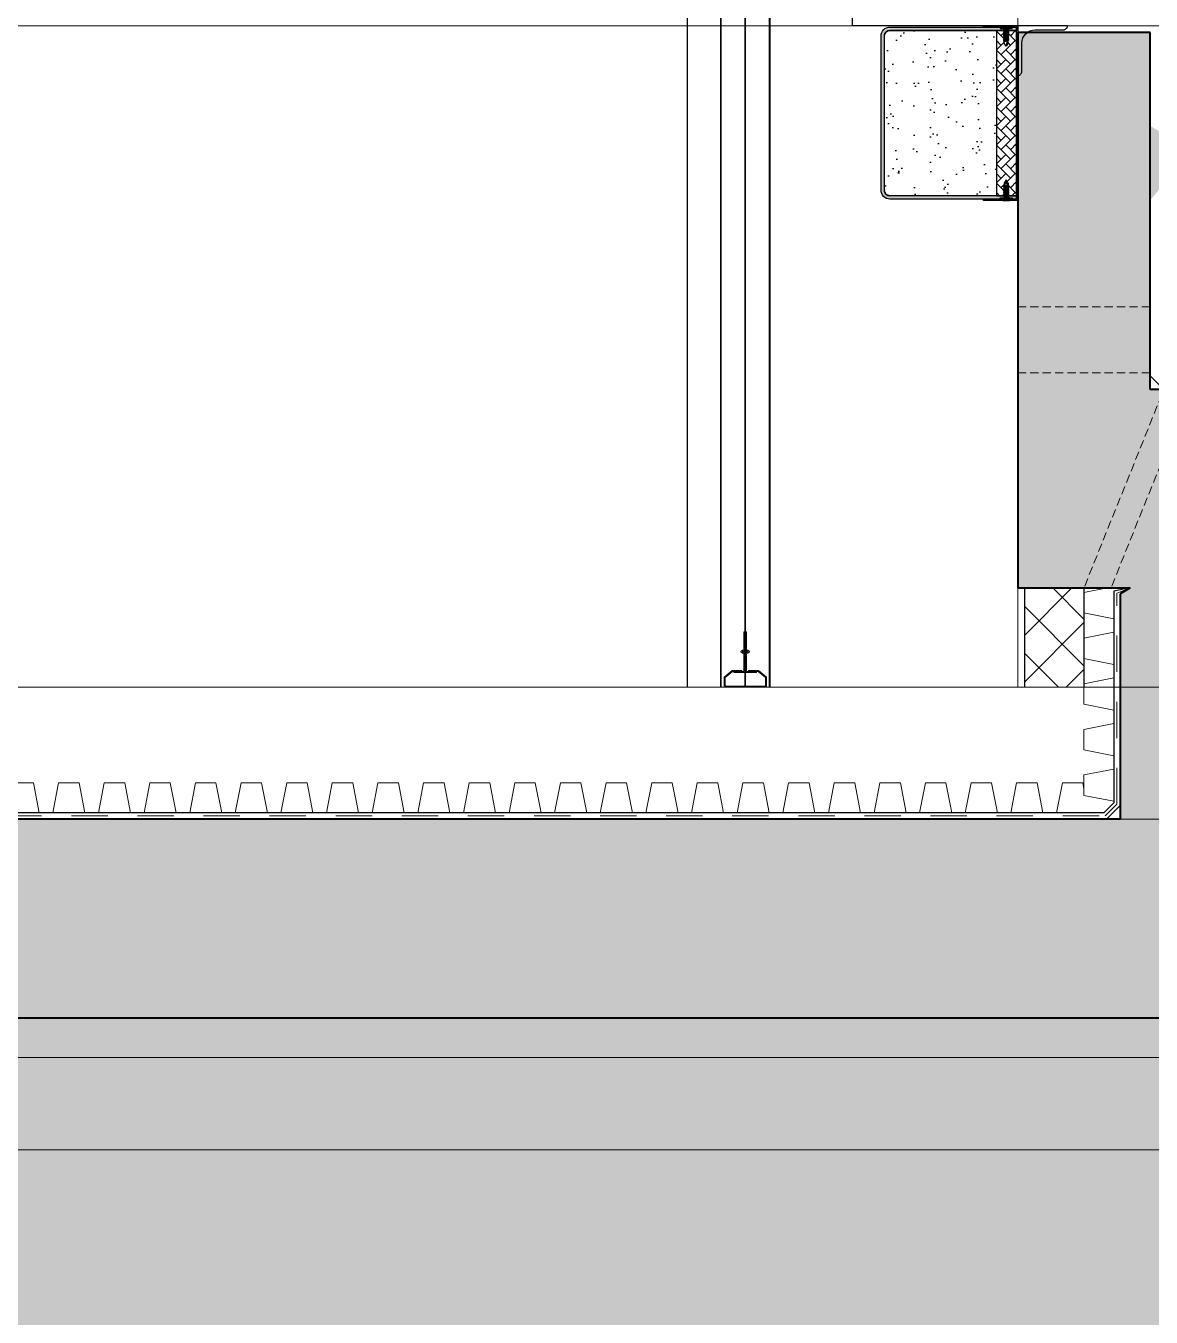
# Model space of a CAD drawing. Header units: millimetres. Extents: x 0 to 420000, y 0 to 297000.
# Drawn here: x 229511 to 231214, y 22497 to 24450 of the extents above; entities that cross this region are included whole.
import ezdxf

# ---------------------------------------------------------------- set-up
doc = ezdxf.new("R2010")
doc.units = ezdxf.units.MM
for name, pattern in [('CEN', [62, 60, -1, 0, -1]), ('CENTER', [2, 1.25, -0.25, 0.25, -0.25]), ('HID', [2, 1.1, -0.9]), ('HIDDEN', [0.375, 0.25, -0.125])]:
    doc.linetypes.add(name, pattern=pattern)
doc.layers.get('Defpoints').update_dxf_attribs({"color": 140})
for name, color, linetype, lineweight in [('A-AXIS-LINE', 1, 'CEN', 15), ('A-CONC-LIN1', 2, 'Continuous', 40), ('A-CONC-LIN2', 7, 'Continuous', 25), ('A-ELEV-LIN2', 7, 'Continuous', 25), ('A-ELEV-LIN3', 8, 'Continuous', 18), ('A-SECT-LIN3', 255, 'Continuous', 18), ('A-WAXM-BLOC', 3, 'Continuous', 25), ('A-XXXX-DRBD', 9, 'Continuous', 20), ('A-XXXX-FIN2', 6, 'Continuous', 20), ('A-XXXX-HATC', 8, 'Continuous', 18), ('A-XXXX-HID', 8, 'HIDDEN', 18), ('A-XXXX-WAT1', 9, 'HID', 20), ('DJ', 7, 'Continuous', 5)]:
    doc.layers.add(name, color=color, linetype=linetype, lineweight=lineweight)
for name, color, linetype in [('A-CONC-SOLD', 253, 'CEN'), ('A-XXXX-SOLD', 252, 'Continuous'), ('BOLT', 8, 'Continuous'), ('CEN', 1, 'CEN'), ('dim', 7, 'Continuous'), ('dockseal', 50, 'Continuous'), ('SECTION$0$AA-WAXS-FRAM', 4, 'Continuous')]:
    doc.layers.add(name, color=color, linetype=linetype)

# ---------------------------------------------------------------- blocks, each defined once
blk = doc.blocks.new('axis(211208)')
at = {"layer": 'A-AXIS-LINE', "ltscale": 1000}
for p, q in [((4631788.1, -441118.7), (4955413.1, -441118.7)), ((4631788.1, -442118.7), (4955413.1, -442118.7))]:
    blk.add_line(p, q, dxfattribs=at)
blk = doc.blocks.new('오버헤드도어(저온3)(211208)')
at = {"ltscale": 0.002}
blk.add_hatch(color=0, dxfattribs=at).paths.add_polyline_path([(-202, -248.7, 0.414214), (-193.7, -257), (-2, -257), (-2, -262), (-193.7, -262, -0.414214), (-207, -248.7), (-207, -15.3, -0.414214), (-193.7, -2), (-2, -2), (-2, -7), (-193.7, -7, 0.414214), (-202, -15.3)])
h = blk.add_hatch(dxfattribs=at)
h.set_pattern_fill('AR-SAND', color=256, angle=-90, style=0)
h.set_pattern_definition([(307.5, (-21185005.37, 50973192.176), (48.941323733, 1.600031296), [0, -38.608, 0, -43.18, 0, -41.275]), (277.5, (-21185005.37, 50973192.176), (71.68251006, -44.95232831), [0, -20.828, 0, -34.798, 0, -13.335]), (237.5, (-21185005.37, 50973223.42), (0.143718468, -79.099237024), [0, -12.7, 0, -45.72, 0, -59.69]), (227.5, (-21185005.37, 50973223.42), (22.292932326, -76.35564525), [0, -6.35, 0, -29.972, 0, -34.29])])
h.paths.add_polyline_path([(-193.7, -7, 0.414214), (-202, -15.3), (-202, -248.7, 0.414214), (-193.7, -257), (-32, -257), (-32, -7)])
h = blk.add_hatch(dxfattribs=at)
h.set_pattern_fill('AR-HBONE', color=256, scale=0.1, angle=-90, style=0)
h.set_pattern_definition([(315, (51152624.012, 21404952.153), (14.3684097937, -4e-15), [30.48, -10.16]), (45, (51152631.196, 21404944.969), (14.3684097937, -4e-15), [30.48, -10.16])])
h.paths.add_polyline_path([(-2, -257), (-32, -257), (-32, -7), (-2, -7)])
blk.add_line((-250, 0), (-250, 2730), dxfattribs=at)
blk.add_line((0, 0), (-250, 0))
at = {"color": 0, "ltscale": 0.002}
for p, q in [((-2, -2), (-2, -7)), ((-2, -2, -37.9), (-2, -7, -37.9)), ((-2, -2, 0), (-2, -7, 0)), ((-2, -257), (-2, -262))]:
    blk.add_line(p, q, dxfattribs=at)
at = {"ltscale": 0.002}
blk.add_lwpolyline([(-52, -2), (-52, 0), (0, 0), (0, -264), (-52, -264), (-52, -262), (-2, -262), (-2, -2)], close=True, dxfattribs=at)
at = {"color": 2}
blk.add_lwpolyline([(-32, -257), (-2, -257), (-2, -7), (-32, -7)], dxfattribs=at)
at = {"layer": 'BOLT', "color": 10}
for p, q in [((-21.8, -6.2), (-15.9, -3.8)), ((-21.8, -8), (-13.5, -4.6)), ((-21.8, -8), (-13.5, -4.6)), ((-21.8, -9.9), (-13.5, -6.4)), ((-21.8, -9.9), (-13.5, -6.4)), ((-21.8, -11.7), (-13.5, -8.3)), ((-21.8, -11.7), (-13.5, -8.3)), ((-21.8, -13.5), (-13.5, -10.1)), ((-21.8, -13.5), (-13.5, -10.1)), ((-21.8, -15.4), (-13.5, -11.9)), ((-21.8, -15.4), (-13.5, -11.9)), ((-21.8, -17.2), (-13.5, -13.8)), ((-21.8, -17.2), (-13.5, -13.8)), ((-21.8, -19), (-13.5, -15.6)), ((-21.8, -19), (-13.5, -15.6)), ((-21.8, -20.9), (-13.5, -17.4)), ((-21.8, -20.9), (-13.5, -17.4)), ((-21.8, -22.7), (-13.5, -19.3)), ((-21.8, -22.7), (-13.5, -19.3)), ((-16.6, -22.4), (-13.5, -21.1)), ((-16.6, -22.4), (-13.5, -21.1)), ((-21.8, -241.3), (-13.5, -244.7)), ((-21.8, -241.3), (-13.5, -244.7)), ((-21.8, -243.1), (-13.5, -246.6)), ((-21.8, -243.1), (-13.5, -246.6)), ((-21.8, -245), (-13.5, -248.4)), ((-21.8, -245), (-13.5, -248.4)), ((-21.8, -246.8), (-13.5, -250.2)), ((-21.8, -246.8), (-13.5, -250.2)), ((-21.8, -248.6), (-13.5, -252.1)), ((-21.8, -248.6), (-13.5, -252.1)), ((-21.8, -250.5), (-13.5, -253.9)), ((-21.8, -250.5), (-13.5, -253.9)), ((-21.8, -252.3), (-13.5, -255.7)), ((-21.8, -252.3), (-13.5, -255.7)), ((-16.6, -241.6), (-13.5, -242.9)), ((-16.6, -241.6), (-13.5, -242.9)), ((-21.8, -254.1), (-13.5, -257.6)), ((-21.8, -254.1), (-13.5, -257.6)), ((-21.8, -256), (-13.5, -259.4)), ((-21.8, -256), (-13.5, -259.4)), ((-21.8, -257.8), (-15.9, -260.2))]:
    blk.add_line(p, q, dxfattribs=at)
at = {"layer": 'BOLT'}
for p, q in [((-20.8, -5.4), (-20.8, -3.8)), ((-20.8, -7.2), (-20.8, -6.2)), ((-20.8, -9.1), (-20.8, -8)), ((-20.8, -10.9), (-20.8, -9.9)), ((-20.8, -12.7), (-20.8, -11.7)), ((-20.8, -14.6), (-20.8, -13.5)), ((-20.8, -16.4), (-20.8, -15.4)), ((-20.8, -18.2), (-20.8, -17.2)), ((-20.8, -20.1), (-20.8, -19)), ((-14.5, -4.6), (-14.5, -3.8)), ((-14.5, -6.4), (-14.5, -5.4)), ((-14.5, -8.3), (-14.5, -7.3)), ((-14.5, -10.1), (-14.5, -9.1)), ((-14.5, -11.9), (-14.5, -10.9)), ((-14.5, -13.8), (-14.5, -12.8)), ((-14.5, -15.6), (-14.5, -14.6)), ((-14.5, -17.4), (-14.5, -16.4)), ((-14.5, -19.3), (-14.5, -18.3)), ((-20.8, -21.9), (-20.8, -20.9)), ((-20.8, -26.2), (-20.8, -22.7)), ((-14.5, -21.1), (-14.5, -20.1)), ((-14.5, -26.2), (-14.5, -21.9)), ((-20.8, -237.8), (-20.8, -241.3)), ((-20.8, -242.1), (-20.8, -243.1)), ((-20.8, -243.9), (-20.8, -245)), ((-20.8, -245.8), (-20.8, -246.8)), ((-20.8, -247.6), (-20.8, -248.6)), ((-20.8, -249.4), (-20.8, -250.5)), ((-20.8, -251.3), (-20.8, -252.3)), ((-20.8, -253.1), (-20.8, -254.1)), ((-14.5, -237.8), (-14.5, -242.1)), ((-14.5, -242.9), (-14.5, -243.9)), ((-14.5, -244.7), (-14.5, -245.7)), ((-14.5, -246.6), (-14.5, -247.6)), ((-14.5, -248.4), (-14.5, -249.4)), ((-14.5, -250.2), (-14.5, -251.2)), ((-14.5, -252.1), (-14.5, -253.1)), ((-22.9, -264), (-12.4, -264)), ((-20.8, -254.9), (-20.8, -256)), ((-20.8, -256.8), (-20.8, -257.8)), ((-20.8, -258.6), (-20.8, -260.2)), ((-14.5, -253.9), (-14.5, -254.9)), ((-14.5, -255.7), (-14.5, -256.7)), ((-14.5, -257.6), (-14.5, -258.6)), ((-14.5, -259.4), (-14.5, -260.2))]:
    blk.add_line(p, q, dxfattribs=at)
for points in [[(-13.4, 0), (-22, 0), (-26.7, -3), (-8.7, -3)], [(-8.7, -3), (-26.7, -3), (-26.7, -3.8), (-8.7, -3.8)], [(-13.5, -4.6), (-14.5, -5.4), (-20.8, -8), (-21.8, -8), (-20.8, -7.2), (-14.5, -4.6)], [(-13.5, -6.4), (-14.5, -7.3), (-20.8, -9.9), (-21.8, -9.9), (-20.8, -9.1), (-14.5, -6.4)], [(-13.5, -8.3), (-14.5, -9.1), (-20.8, -11.7), (-21.8, -11.7), (-20.8, -10.9), (-14.5, -8.3)], [(-13.5, -10.1), (-14.5, -10.9), (-20.8, -13.5), (-21.8, -13.5), (-20.8, -12.7), (-14.5, -10.1)], [(-13.5, -11.9), (-14.5, -12.8), (-20.8, -15.4), (-21.8, -15.4), (-20.8, -14.6), (-14.5, -11.9)], [(-13.5, -13.8), (-14.5, -14.6), (-20.8, -17.2), (-21.8, -17.2), (-20.8, -16.4), (-14.5, -13.8)], [(-13.5, -15.6), (-14.5, -16.4), (-20.8, -19), (-21.8, -19), (-20.8, -18.2), (-14.5, -15.6)], [(-13.5, -17.4), (-14.5, -18.3), (-20.8, -20.9), (-21.8, -20.9), (-20.8, -20.1), (-14.5, -17.4)], [(-13.5, -19.3), (-14.5, -20.1), (-20.8, -22.7), (-21.8, -22.7), (-20.8, -21.9), (-14.5, -19.3)], [(-13.5, -21.1), (-14.5, -21.9), (-15.6, -22.4), (-16.6, -22.4), (-15.6, -21.5), (-14.5, -21.1)], [(-13.5, -244.7), (-14.5, -243.9), (-20.8, -241.3), (-21.8, -241.3), (-20.8, -242.1), (-14.5, -244.7)], [(-13.5, -246.6), (-14.5, -245.7), (-20.8, -243.1), (-21.8, -243.1), (-20.8, -243.9), (-14.5, -246.6)], [(-13.5, -248.4), (-14.5, -247.6), (-20.8, -245), (-21.8, -245), (-20.8, -245.8), (-14.5, -248.4)], [(-13.5, -250.2), (-14.5, -249.4), (-20.8, -246.8), (-21.8, -246.8), (-20.8, -247.6), (-14.5, -250.2)], [(-13.5, -252.1), (-14.5, -251.2), (-20.8, -248.6), (-21.8, -248.6), (-20.8, -249.4), (-14.5, -252.1)], [(-13.5, -253.9), (-14.5, -253.1), (-20.8, -250.5), (-21.8, -250.5), (-20.8, -251.3), (-14.5, -253.9)], [(-13.5, -255.7), (-14.5, -254.9), (-20.8, -252.3), (-21.8, -252.3), (-20.8, -253.1), (-14.5, -255.7)], [(-13.5, -242.9), (-14.5, -242.1), (-15.6, -241.6), (-16.6, -241.6), (-15.6, -242.5), (-14.5, -242.9)], [(-8.7, -261), (-26.7, -261), (-26.7, -260.2), (-8.7, -260.2)], [(-13.4, -264), (-22, -264), (-26.7, -261), (-8.7, -261)], [(-13.5, -257.6), (-14.5, -256.7), (-20.8, -254.1), (-21.8, -254.1), (-20.8, -254.9), (-14.5, -257.6)], [(-13.5, -259.4), (-14.5, -258.6), (-20.8, -256), (-21.8, -256), (-20.8, -256.8), (-14.5, -259.4)]]:
    blk.add_lwpolyline(points, close=True, dxfattribs=at)
for points in [[(-15.1, -3.8), (-20.8, -6.2), (-21.8, -6.2), (-20.8, -5.4), (-17, -3.8)], [(-20.8, -6.6), (-21.8, -6.2), (-20.8, -7)], [(-20.8, -8.4), (-21.8, -8), (-20.8, -8.8)], [(-20.8, -8.4), (-21.8, -8), (-20.8, -8.8)], [(-20.8, -10.3), (-21.8, -9.9), (-20.8, -10.7)], [(-20.8, -10.3), (-21.8, -9.9), (-20.8, -10.7)], [(-20.8, -12.1), (-21.8, -11.7), (-20.8, -12.5)], [(-20.8, -12.1), (-21.8, -11.7), (-20.8, -12.5)], [(-20.8, -13.9), (-21.8, -13.5), (-20.8, -14.3)], [(-20.8, -13.9), (-21.8, -13.5), (-20.8, -14.3)], [(-20.8, -15.8), (-21.8, -15.4), (-20.8, -16.2)], [(-20.8, -15.8), (-21.8, -15.4), (-20.8, -16.2)], [(-20.8, -17.6), (-21.8, -17.2), (-20.8, -18)], [(-20.8, -17.6), (-21.8, -17.2), (-20.8, -18)], [(-20.8, -19.4), (-21.8, -19), (-20.8, -19.8)], [(-20.8, -19.4), (-21.8, -19), (-20.8, -19.8)], [(-14.5, -4.2), (-13.5, -4.6), (-14.5, -3.8)], [(-14.5, -6), (-13.5, -6.4), (-14.5, -5.6)], [(-14.5, -7.9), (-13.5, -8.3), (-14.5, -7.5)], [(-14.5, -9.7), (-13.5, -10.1), (-14.5, -9.3)], [(-14.5, -11.5), (-13.5, -11.9), (-14.5, -11.1)], [(-14.5, -13.4), (-13.5, -13.8), (-14.5, -13)], [(-14.5, -15.2), (-13.5, -15.6), (-14.5, -14.8)], [(-14.5, -17), (-13.5, -17.4), (-14.5, -16.6)], [(-14.5, -18.9), (-13.5, -19.3), (-14.5, -18.5)], [(-20.8, -21.3), (-21.8, -20.9), (-20.8, -21.7)], [(-20.8, -21.3), (-21.8, -20.9), (-20.8, -21.7)], [(-20.8, -23.1), (-21.8, -22.7), (-20.8, -23.5)], [(-20.8, -23.1), (-21.8, -22.7), (-20.8, -23.5)], [(-20.8, -24.1), (-16.6, -22.3), (-14.5, -23.5), (-17, -26), (-17.7, -31)], [(-14.5, -26.2), (-17.7, -31), (-20.8, -26.2)], [(-14.5, -20.7), (-13.5, -21.1), (-14.5, -20.3)], [(-20.8, -239.9), (-16.6, -241.7), (-14.5, -240.5), (-17, -238), (-17.7, -233)], [(-14.5, -237.8), (-17.7, -233), (-20.8, -237.8)], [(-20.8, -240.9), (-21.8, -241.3), (-20.8, -240.5)], [(-20.8, -240.9), (-21.8, -241.3), (-20.8, -240.5)], [(-20.8, -242.7), (-21.8, -243.1), (-20.8, -242.3)], [(-20.8, -242.7), (-21.8, -243.1), (-20.8, -242.3)], [(-20.8, -244.6), (-21.8, -245), (-20.8, -244.2)], [(-20.8, -244.6), (-21.8, -245), (-20.8, -244.2)], [(-20.8, -246.4), (-21.8, -246.8), (-20.8, -246)], [(-20.8, -246.4), (-21.8, -246.8), (-20.8, -246)], [(-20.8, -248.2), (-21.8, -248.6), (-20.8, -247.8)], [(-20.8, -248.2), (-21.8, -248.6), (-20.8, -247.8)], [(-20.8, -250.1), (-21.8, -250.5), (-20.8, -249.7)], [(-20.8, -250.1), (-21.8, -250.5), (-20.8, -249.7)], [(-20.8, -251.9), (-21.8, -252.3), (-20.8, -251.5)], [(-20.8, -251.9), (-21.8, -252.3), (-20.8, -251.5)], [(-20.8, -253.7), (-21.8, -254.1), (-20.8, -253.3)], [(-20.8, -253.7), (-21.8, -254.1), (-20.8, -253.3)], [(-14.5, -243.3), (-13.5, -242.9), (-14.5, -243.7)], [(-14.5, -245.1), (-13.5, -244.7), (-14.5, -245.5)], [(-14.5, -247), (-13.5, -246.6), (-14.5, -247.4)], [(-14.5, -248.8), (-13.5, -248.4), (-14.5, -249.2)], [(-14.5, -250.6), (-13.5, -250.2), (-14.5, -251)], [(-14.5, -252.5), (-13.5, -252.1), (-14.5, -252.9)], [(-20.8, -255.6), (-21.8, -256), (-20.8, -255.2)], [(-20.8, -255.6), (-21.8, -256), (-20.8, -255.2)], [(-20.8, -257.4), (-21.8, -257.8), (-20.8, -257)], [(-15.1, -260.2), (-20.8, -257.8), (-21.8, -257.8), (-20.8, -258.6), (-17, -260.2)], [(-14.5, -254.3), (-13.5, -253.9), (-14.5, -254.7)], [(-14.5, -256.1), (-13.5, -255.7), (-14.5, -256.5)], [(-14.5, -258), (-13.5, -257.6), (-14.5, -258.4)], [(-14.5, -259.8), (-13.5, -259.4), (-14.5, -260.2)]]:
    blk.add_lwpolyline(points, dxfattribs=at)
at = {"layer": 'dim', "lineweight": 0, "ltscale": 0.5}
blk.add_line((0, 0), (0, 2730), dxfattribs=at)
at = {"layer": 'dockseal'}
for p, q in [((-202, -248.7), (-202, -15.3)), ((-2, -7), (-193.7, -7)), ((-32, -257), (-32, -7)), ((-2, -257), (-193.7, -257))]:
    blk.add_line(p, q, dxfattribs=at)
at = {"layer": 'dockseal', "color": 0}
for points in [[(-2, -262), (-193.7, -262, -0.414214), (-207, -248.7), (-207, -15.3, -0.414214), (-193.7, -2), (-2, -2)], [(-2, -257), (-193.7, -257, -0.414214), (-202, -248.7), (-202, -15.3, -0.414214), (-193.7, -7), (-2, -7)]]:
    blk.add_lwpolyline(points, format="xyb", dxfattribs=at)
at = {"layer": 'dockseal'}
for centre, start, end in [((-193.7, -15.3), 90, 180), ((-193.7, -248.7), 180, 270)]:
    blk.add_arc(centre, 8.33, start, end, dxfattribs=at)
at = {"layer": 'SECTION$0$AA-WAXS-FRAM'}
blk.add_lwpolyline([(75, 0), (0, 0), (0, -75), (0, -75, 0.414214), (6, -69), (6, -26, -0.414214), (26, -6), (69, -6, 0.414214), (75, 0)], format="xyb", close=True, dxfattribs=at)
blk.add_lwpolyline([(75, 0), (0, 0), (0, -75), (0, -75, 0.414214), (6, -69), (6, -26, -0.414214), (26, -6), (69, -6, 0.414214), (75, 0)], format="xyb", close=True, dxfattribs=at)
blk = doc.blocks.new('지하2층')
at = {"layer": 'A-CONC-SOLD'}
h = blk.add_hatch(color=256, dxfattribs=at)
h.dxf.hatch_style = 1
h.paths.add_polyline_path([(4879373.8, -392168.7), (4878973.8, -392168.7), (4878973.8, -391118.7), (4878823.8, -391118.7), (4878823.8, -391368.7), (4878373.8, -391368.7), (4878373.8, -392368.7), (4878323.8, -392368.7), (4878323.8, -393068.7), (4878673.8, -393068.7), (4878673.8, -401668.7), (4877923.8, -401668.7), (4877923.8, -401118.7), (4877723.8, -401118.7), (4877723.8, -401668.7), (4801523.8, -401668.7), (4801523.8, -401128.7), (4801323.8, -401128.7), (4801323.8, -401968.7), (4801493.8, -401968.7), (4801478.8, -401977.7), (4801478.8, -402318.7), (4759168.8, -402318.7), (4759168.8, -401977.7), (4759153.8, -401968.7), (4759323.8, -401968.7), (4759323.8, -401128.7), (4759123.8, -401128.7), (4759123.8, -401668.7), (4682923.8, -401668.7), (4682923.8, -401118.7), (4682723.8, -401118.7), (4682723.8, -401668.7), (4681973.8, -401668.7), (4681973.8, -393068.7), (4682323.8, -393068.7), (4682323.8, -392368.7), (4682273.8, -392368.7), (4682273.8, -391368.7), (4681823.8, -391368.7), (4681823.8, -391118.7), (4681673.8, -391118.7), (4681673.8, -392168.7), (4681273.8, -392168.7), (4681273.8, -401968.7), (4758323.8, -401968.7), (4758323.8, -402618.7), (4802323.8, -402618.7), (4802323.8, -401968.7), (4879373.8, -401968.7)])
h = blk.add_hatch(dxfattribs=at)
h.set_pattern_fill('블럭단면', color=256, scale=50)
h.set_pattern_definition([(45, (4570311.26, -425568.714), (-35.355339, 35.355339), []), (135, (4570311.26, -425568.714), (-35.355339, -35.355339), [])])
h.paths.add_polyline_path([(4801423.8, -401968.7), (4801333.8, -401968.7), (4801333.8, -402118.7), (4801423.8, -402118.7)])
at = {"layer": 'A-CONC-LIN1'}
for points in [[(4681673.8, -391118.7), (4681673.8, -392168.7), (4681273.8, -392168.7), (4681273.8, -401968.7), (4758323.8, -401968.7), (4758323.8, -402618.7), (4802323.8, -402618.7), (4802323.8, -401968.7), (4879373.8, -401968.7), (4879373.8, -392168.7), (4878973.8, -392168.7), (4878973.8, -391118.7)], [(4878973.8, -391118.7), (4878823.8, -391118.7), (4878823.8, -391368.7), (4878373.8, -391368.7), (4878373.8, -392368.7), (4878323.8, -392368.7), (4878323.8, -393068.7), (4878673.8, -393068.7), (4878673.8, -401668.7), (4877923.8, -401668.7), (4877923.8, -401118.7), (4877723.8, -401118.7), (4877723.8, -401668.7), (4801523.8, -401668.7), (4801523.8, -401128.7), (4801323.8, -401128.7), (4801323.8, -401968.7), (4801493.8, -401968.7), (4801478.8, -401977.7), (4801478.8, -402318.7), (4759168.8, -402318.7)]]:
    blk.add_lwpolyline(points, dxfattribs=at)
at = {"layer": 'A-CONC-LIN2'}
for points in [[(4801523.8, -401647.9), (4801544.6, -401668.7)], [(4801493.8, -401968.7), (4801468.8, -401973.7), (4801468.8, -402293.7), (4801453.8, -402308.7), (4759193.8, -402308.7), (4759178.8, -402293.7), (4759178.8, -401973.7), (4759153.8, -401968.7)], [(4801478.8, -402297.9), (4801457.9, -402318.7)]]:
    blk.add_lwpolyline(points, dxfattribs=at)
at = {"layer": 'A-ELEV-LIN2'}
blk.add_line((4800823.8, -402118.7), (4800823.8, -397868.7), dxfattribs=at)
at = {"layer": 'A-ELEV-LIN3'}
for p, q in [((4800873.8, -397745.7), (4800873.8, -402118.7)), ((4800875, -397745.4), (4800875, -402118.7)), ((4800947.6, -397745.4), (4800947.6, -402118.7)), ((4800948.8, -397745.7), (4800948.8, -402118.7))]:
    blk.add_line(p, q, dxfattribs=at)
at = {"layer": 'A-WAXM-BLOC'}
for points in [[(4801333.8, -401968.7), (4801333.8, -402118.7)], [(4801423.8, -401968.7), (4801423.8, -402118.7)]]:
    blk.add_lwpolyline(points, dxfattribs=at)
at = {"layer": 'A-XXXX-DRBD'}
for points in [[(4801468.8, -402293.7), (4801468.8, -402291.5), (4801423.8, -402282.8), (4801423.8, -402251.7), (4801468.8, -402243), (4801468.8, -402222.5), (4801423.8, -402213.8), (4801423.8, -402182.7), (4801468.8, -402174), (4801468.8, -402153.5), (4801423.8, -402144.7), (4801423.8, -402113.7), (4801468.8, -402104.9), (4801468.8, -402084.4), (4801423.8, -402075.7), (4801423.8, -402044.6), (4801468.8, -402035.9), (4801468.8, -402015.4), (4801423.8, -402006.7), (4801423.8, -401975.6), (4801459.2, -401968.7)], [(4801423.8, -402272.2), (4801422.1, -402263.7), (4801391.1, -402263.7), (4801382.3, -402308.7), (4801361.8, -402308.7), (4801353.1, -402263.7), (4801322, -402263.7), (4801313.3, -402308.7), (4801292.8, -402308.7), (4801284.1, -402263.7), (4801253, -402263.7), (4801244.3, -402308.7), (4801223.8, -402308.7), (4801215, -402263.7), (4801184, -402263.7), (4801175.2, -402308.7), (4801154.7, -402308.7), (4801146, -402263.7), (4801114.9, -402263.7), (4801106.2, -402308.7), (4801085.7, -402308.7), (4801077, -402263.7), (4801045.9, -402263.7), (4801037.1, -402308.7), (4801016.7, -402308.7), (4801007.9, -402263.7), (4800976.9, -402263.7), (4800968.1, -402308.7), (4800947.6, -402308.7), (4800938.9, -402263.7), (4800907.8, -402263.7), (4800899.1, -402308.7), (4800878.6, -402308.7), (4800869.9, -402263.7), (4800838.8, -402263.7), (4800830, -402308.7), (4800809.6, -402308.7), (4800800.8, -402263.7), (4800769.8, -402263.7), (4800761, -402308.7), (4800740.5, -402308.7), (4800731.8, -402263.7), (4800700.7, -402263.7), (4800692, -402308.7), (4800671.5, -402308.7), (4800662.8, -402263.7), (4800631.7, -402263.7), (4800622.9, -402308.7), (4800602.5, -402308.7), (4800593.7, -402263.7), (4800562.7, -402263.7), (4800553.9, -402308.7), (4800533.4, -402308.7), (4800524.7, -402263.7), (4800493.6, -402263.7), (4800484.9, -402308.7), (4800464.4, -402308.7), (4800455.7, -402263.7), (4800424.6, -402263.7), (4800415.8, -402308.7), (4800395.4, -402308.7), (4800386.6, -402263.7), (4800355.6, -402263.7), (4800346.8, -402308.7), (4800326.3, -402308.7), (4800317.6, -402263.7), (4800286.5, -402263.7), (4800277.8, -402308.7), (4800257.3, -402308.7), (4800248.6, -402263.7), (4800217.5, -402263.7), (4800208.7, -402308.7), (4800188.3, -402308.7), (4800179.5, -402263.7), (4800148.5, -402263.7), (4800139.7, -402308.7), (4800119.2, -402308.7), (4800110.5, -402263.7), (4800079.4, -402263.7), (4800070.7, -402308.7), (4800050.2, -402308.7), (4800041.4, -402263.7), (4800010.4, -402263.7), (4800001.6, -402308.7), (4799981.2, -402308.7), (4799972.4, -402263.7), (4799941.4, -402263.7), (4799932.6, -402308.7), (4799912.1, -402308.7), (4799903.4, -402263.7), (4799872.3, -402263.7), (4799863.6, -402308.7), (4799843.1, -402308.7), (4799834.3, -402263.7), (4799803.3, -402263.7)]]:
    blk.add_lwpolyline(points, dxfattribs=at)
at = {"layer": 'A-XXXX-FIN2'}
for points in [[(4801423.8, -401118.7), (4877723.8, -401118.7)], [(4801323.8, -401968.7), (4801323.8, -402118.7)], [(4759223.8, -402118.7), (4801423.8, -402118.7)]]:
    blk.add_lwpolyline(points, dxfattribs=at)
at = {"layer": 'A-XXXX-HID', "ltscale": 50}
for points in [[(4801523.8, -401543.7), (4801323.8, -401543.7)], [(4801523.8, -401643.7), (4801323.8, -401643.7)], [(4801548.8, -401658.7), (4801423.8, -401968.7)], [(4801589.7, -401658.7), (4801464.7, -401968.7)]]:
    blk.add_lwpolyline(points, dxfattribs=at)
at = {"layer": 'A-XXXX-WAT1', "ltscale": 50}
for points in [[(4759153.8, -401968.7), (4759173.8, -401976.7), (4759173.8, -402295.8), (4759191.7, -402313.7), (4801455.8, -402313.7), (4801473.8, -402295.8), (4801473.8, -401976.7), (4801493.8, -401968.7)], [(4759323.8, -402308.7), (4801323.8, -402308.7)]]:
    blk.add_lwpolyline(points, dxfattribs=at)
at = {"layer": 'CEN', "color": 1, "linetype": 'CENTER'}
blk.add_line((4800911.3, -402118.7), (4800911.3, -397739), dxfattribs=at)
at = {"layer": 'DJ', "color": 4}
for p, q in [((4800910.9, -402117.2), (4800910.9, -397771.5)), ((4800911.6, -402117.2), (4800911.6, -397771.5)), ((4800911.6, -402117.2), (4800910.9, -402117.2))]:
    blk.add_line(p, q, dxfattribs=at)
at = {"layer": 'DJ', "color": 1, "linetype": 'Continuous'}
for p, q in [((4800906.6, -402063.4), (4800906.6, -402067.1)), ((4800906.8, -402063.2), (4800906.7, -402063.2)), ((4800906.8, -402067.2), (4800906.7, -402067.2)), ((4800906.8, -402063.2), (4800906.8, -402067.2)), ((4800907.1, -402063.1), (4800907, -402063.1)), ((4800907.1, -402067.3), (4800907, -402067.3)), ((4800907.3, -402063), (4800907.1, -402063.2)), ((4800907.2, -402063), (4800907.1, -402063.1)), ((4800907.1, -402063), (4800907.1, -402063)), ((4800907.1, -402063), (4800909.3, -402063)), ((4800907.1, -402067.5), (4800907.1, -402063)), ((4800907.2, -402063.1), (4800907.1, -402063.3)), ((4800907.2, -402063.2), (4800907.1, -402063.4)), ((4800907.1, -402063.4), (4800907.1, -402063.4)), ((4800907.1, -402063.5), (4800907.1, -402063.5)), ((4800907.1, -402063.6), (4800907.1, -402063.6)), ((4800907.1, -402063.7), (4800907.1, -402063.7)), ((4800907.1, -402063.8), (4800907.1, -402063.8)), ((4800907.1, -402064.4), (4800907.1, -402064.4)), ((4800907.1, -402064.5), (4800907.1, -402064.6)), ((4800907.1, -402064.5), (4800907.1, -402064.5)), ((4800907.1, -402064.6), (4800907.1, -402064.6)), ((4800907.1, -402064.7), (4800907.1, -402064.8)), ((4800907.1, -402064.7), (4800907.1, -402064.7)), ((4800907.1, -402064.8), (4800907.1, -402064.9)), ((4800907.2, -402064.9), (4800907.1, -402065)), ((4800907.2, -402064.9), (4800907.1, -402064.9)), ((4800907.2, -402065), (4800907.1, -402065.2)), ((4800907.2, -402065), (4800907.1, -402065.1)), ((4800907.3, -402065.1), (4800907.1, -402065.3)), ((4800907.2, -402065.1), (4800907.1, -402065.3)), ((4800907.3, -402065.2), (4800907.1, -402065.4)), ((4800907.3, -402065.3), (4800907.1, -402065.5)), ((4800907.2, -402065.5), (4800907.1, -402065.6)), ((4800907.2, -402065.6), (4800907.1, -402065.7)), ((4800907.1, -402065.7), (4800907.1, -402065.7)), ((4800907.1, -402065.8), (4800907.1, -402065.8)), ((4800907.1, -402065.9), (4800907.1, -402065.9)), ((4800907.1, -402066), (4800907.1, -402066)), ((4800907.1, -402066.7), (4800907.1, -402066.7)), ((4800907.1, -402066.8), (4800907.1, -402066.9)), ((4800907.1, -402066.8), (4800907.1, -402066.8)), ((4800907.1, -402066.9), (4800907.1, -402066.9)), ((4800907.1, -402067), (4800907.1, -402067.1)), ((4800907.1, -402067), (4800907.1, -402067)), ((4800907.1, -402067.1), (4800907.1, -402067.2)), ((4800907.2, -402067.2), (4800907.1, -402067.3)), ((4800907.2, -402067.2), (4800907.1, -402067.3)), ((4800907.2, -402067.3), (4800907.1, -402067.5)), ((4800907.2, -402067.3), (4800907.1, -402067.4)), ((4800907.1, -402067.5), (4800909.3, -402067.5)), ((4800907.3, -402067.4), (4800907.2, -402067.5)), ((4800907.3, -402067.4), (4800907.2, -402067.5)), ((4800909.1, -402065.2), (4800907.3, -402065.2)), ((4800909.3, -402063), (4800909.1, -402063.1)), ((4800909.2, -402063), (4800909.1, -402063.1)), ((4800909.1, -402063), (4800909.1, -402063)), ((4800909.3, -402064.9), (4800909.1, -402065.1)), ((4800909.3, -402065), (4800909.1, -402065.2)), ((4800909.3, -402065.1), (4800909.1, -402065.3)), ((4800909.3, -402065.2), (4800909.1, -402065.3)), ((4800909.3, -402067.2), (4800909.1, -402067.5)), ((4800909.3, -402067.2), (4800909.1, -402067.3)), ((4800909.3, -402063), (4800909.2, -402063.2)), ((4800909.3, -402063.1), (4800909.2, -402063.2)), ((4800909.3, -402063.2), (4800909.2, -402063.3)), ((4800909.3, -402063.3), (4800909.2, -402063.4)), ((4800909.3, -402063.3), (4800909.2, -402063.3)), ((4800909.3, -402064.8), (4800909.2, -402065)), ((4800909.3, -402064.8), (4800909.2, -402064.9)), ((4800909.3, -402065.2), (4800909.2, -402065.4)), ((4800909.3, -402065.3), (4800909.2, -402065.5)), ((4800909.3, -402065.4), (4800909.2, -402065.5)), ((4800909.3, -402065.5), (4800909.2, -402065.6)), ((4800909.3, -402065.6), (4800909.2, -402065.6)), ((4800909.3, -402067), (4800909.2, -402067.1)), ((4800909.3, -402067.1), (4800909.2, -402067.2)), ((4800909.3, -402067.3), (4800909.2, -402067.5)), ((4800909.3, -402067.4), (4800909.2, -402067.5)), ((4800909.3, -402067.5), (4800909.3, -402063)), ((4800909.3, -402063.4), (4800909.3, -402063.5)), ((4800909.3, -402063.5), (4800909.3, -402063.5)), ((4800909.3, -402063.6), (4800909.3, -402063.6)), ((4800909.3, -402063.7), (4800909.3, -402063.7)), ((4800909.3, -402063.7), (4800909.3, -402063.7)), ((4800909.3, -402064.4), (4800909.3, -402064.5)), ((4800909.3, -402064.5), (4800909.3, -402064.5)), ((4800909.3, -402064.6), (4800909.3, -402064.6)), ((4800909.3, -402064.7), (4800909.3, -402064.7)), ((4800909.3, -402065.6), (4800909.3, -402065.7)), ((4800909.3, -402065.7), (4800909.3, -402065.8)), ((4800909.3, -402065.8), (4800909.3, -402065.8)), ((4800909.3, -402065.9), (4800909.3, -402065.9)), ((4800909.3, -402066), (4800909.3, -402066)), ((4800909.3, -402066.7), (4800909.3, -402066.7)), ((4800909.3, -402066.8), (4800909.3, -402066.9)), ((4800909.3, -402066.8), (4800909.3, -402066.8)), ((4800909.3, -402066.9), (4800909.3, -402067)), ((4800915.5, -402063), (4800913.2, -402063)), ((4800913.2, -402063), (4800913.4, -402063.2)), ((4800913.2, -402063), (4800913.4, -402063.1)), ((4800913.2, -402067.5), (4800913.2, -402063)), ((4800913.2, -402063.1), (4800913.3, -402063.2)), ((4800913.2, -402063.2), (4800913.3, -402063.3)), ((4800913.2, -402063.3), (4800913.3, -402063.4)), ((4800913.2, -402063.3), (4800913.3, -402063.3)), ((4800913.2, -402063.4), (4800913.3, -402063.5)), ((4800913.2, -402063.5), (4800913.2, -402063.5)), ((4800913.2, -402063.6), (4800913.2, -402063.6)), ((4800913.2, -402063.7), (4800913.2, -402063.7)), ((4800913.2, -402063.7), (4800913.2, -402063.7)), ((4800913.2, -402064.4), (4800913.2, -402064.5)), ((4800913.2, -402064.5), (4800913.2, -402064.5)), ((4800913.2, -402064.6), (4800913.2, -402064.6)), ((4800913.2, -402064.7), (4800913.3, -402064.7)), ((4800913.2, -402064.8), (4800913.3, -402065)), ((4800913.2, -402064.8), (4800913.3, -402064.9)), ((4800913.2, -402064.9), (4800913.4, -402065.1)), ((4800913.2, -402065), (4800913.4, -402065.2)), ((4800913.2, -402065.1), (4800913.4, -402065.3)), ((4800913.2, -402065.2), (4800913.4, -402065.4)), ((4800913.2, -402065.2), (4800913.4, -402065.3)), ((4800913.2, -402065.3), (4800913.3, -402065.5)), ((4800913.2, -402065.4), (4800913.3, -402065.5)), ((4800913.2, -402065.5), (4800913.3, -402065.6)), ((4800913.2, -402065.6), (4800913.3, -402065.7)), ((4800913.2, -402065.6), (4800913.3, -402065.6)), ((4800913.2, -402065.7), (4800913.3, -402065.8)), ((4800913.2, -402065.8), (4800913.2, -402065.8)), ((4800913.2, -402065.9), (4800913.2, -402065.9)), ((4800913.2, -402066), (4800913.2, -402066)), ((4800913.2, -402066.7), (4800913.2, -402066.7)), ((4800913.2, -402066.8), (4800913.2, -402066.9)), ((4800913.2, -402066.8), (4800913.2, -402066.8)), ((4800913.2, -402066.9), (4800913.3, -402067)), ((4800913.2, -402067), (4800913.3, -402067.1)), ((4800913.2, -402067.1), (4800913.3, -402067.2)), ((4800913.2, -402067.2), (4800913.4, -402067.5)), ((4800913.2, -402067.2), (4800913.4, -402067.3)), ((4800913.2, -402067.3), (4800913.4, -402067.5)), ((4800913.2, -402067.4), (4800913.3, -402067.5)), ((4800915.5, -402067.5), (4800913.2, -402067.5)), ((4800913.3, -402063), (4800913.4, -402063.1)), ((4800913.4, -402063), (4800913.4, -402063)), ((4800913.5, -402065.2), (4800915.2, -402065.2)), ((4800915.2, -402063), (4800915.5, -402063.2)), ((4800915.2, -402065.2), (4800915.5, -402065.4)), ((4800915.2, -402067.4), (4800915.3, -402067.5)), ((4800915.3, -402063), (4800915.5, -402063.1)), ((4800915.3, -402063.1), (4800915.5, -402063.3)), ((4800915.3, -402063.2), (4800915.5, -402063.4)), ((4800915.3, -402064.9), (4800915.5, -402065)), ((4800915.3, -402065), (4800915.5, -402065.2)), ((4800915.3, -402065), (4800915.5, -402065.1)), ((4800915.3, -402065.1), (4800915.5, -402065.3)), ((4800915.3, -402065.1), (4800915.5, -402065.3)), ((4800915.3, -402065.3), (4800915.5, -402065.5)), ((4800915.3, -402065.5), (4800915.5, -402065.6)), ((4800915.3, -402067.2), (4800915.5, -402067.3)), ((4800915.3, -402067.3), (4800915.4, -402067.5)), ((4800915.3, -402067.3), (4800915.5, -402067.4)), ((4800915.3, -402067.4), (4800915.4, -402067.5)), ((4800915.4, -402063), (4800915.5, -402063)), ((4800915.4, -402063.4), (4800915.5, -402063.4)), ((4800915.4, -402063.5), (4800915.5, -402063.5)), ((4800915.4, -402063.6), (4800915.5, -402063.6)), ((4800915.4, -402063.7), (4800915.5, -402063.7)), ((4800915.4, -402064.5), (4800915.5, -402064.6)), ((4800915.4, -402064.6), (4800915.5, -402064.6)), ((4800915.4, -402064.7), (4800915.5, -402064.8)), ((4800915.4, -402064.7), (4800915.5, -402064.7)), ((4800915.4, -402064.8), (4800915.5, -402064.9)), ((4800915.4, -402064.9), (4800915.5, -402064.9)), ((4800915.4, -402065.6), (4800915.5, -402065.7)), ((4800915.4, -402065.7), (4800915.5, -402065.7)), ((4800915.4, -402065.8), (4800915.5, -402065.8)), ((4800915.4, -402065.9), (4800915.5, -402065.9)), ((4800915.4, -402066.8), (4800915.5, -402066.9)), ((4800915.4, -402066.8), (4800915.5, -402066.8)), ((4800915.4, -402066.9), (4800915.5, -402066.9)), ((4800915.4, -402067), (4800915.5, -402067.1)), ((4800915.4, -402067), (4800915.5, -402067)), ((4800915.4, -402067.1), (4800915.5, -402067.2)), ((4800915.4, -402067.2), (4800915.5, -402067.3)), ((4800915.5, -402067.5), (4800915.5, -402063)), ((4800915.5, -402063.1), (4800915.6, -402063.1)), ((4800915.5, -402063.8), (4800915.5, -402063.8)), ((4800915.5, -402064.4), (4800915.5, -402064.4)), ((4800915.5, -402064.5), (4800915.5, -402064.5)), ((4800915.5, -402066), (4800915.5, -402066)), ((4800915.5, -402066.7), (4800915.5, -402066.7)), ((4800915.5, -402067.3), (4800915.6, -402067.3)), ((4800915.7, -402063.2), (4800915.7, -402067.2)), ((4800915.7, -402063.2), (4800915.8, -402063.2)), ((4800915.7, -402067.2), (4800915.8, -402067.2)), ((4800915.9, -402063.4), (4800915.9, -402067.1))]:
    blk.add_line(p, q, dxfattribs=at)
at = {"layer": 'DJ', "color": 5}
for points in [[(4800910.9, -402035.2), (4800910.9, -402096.8), (4800894.3, -402096.8), (4800894.3, -402095.2), (4800909.3, -402095.2), (4800909.3, -402035.2)], [(4800911.6, -402035.2), (4800911.6, -402096.8), (4800928.2, -402096.8), (4800928.2, -402095.2), (4800913.2, -402095.2), (4800913.2, -402035.2)]]:
    blk.add_lwpolyline(points, close=True, dxfattribs=at)
at = {"layer": 'DJ', "color": 6, "lineweight": 9}
blk.add_lwpolyline([(4800916.3, -402095.2), (4800916.3, -402093.7), (4800931.3, -402093.7), (4800943.3, -402103.7), (4800943.3, -402118.7), (4800879.3, -402118.7), (4800879.3, -402103.7), (4800891.3, -402093.7), (4800906.3, -402093.7), (4800906.3, -402095.2), (4800891.8, -402095.2), (4800880.8, -402104.4), (4800880.8, -402117.2), (4800941.8, -402117.2), (4800941.8, -402104.4), (4800930.7, -402095.2)], close=True, dxfattribs=at)
at = {"layer": 'DJ', "color": 1, "linetype": 'Continuous'}
for centre, radius, start, end in [((4800906.6, -402065.2), 1.8, 90, 270), ((4800906.7, -402063.4), 0.135, 90, 180), ((4800906.7, -402067.1), 0.135, 180, 270), ((4800907, -402063.2), 0.135, 90, 180), ((4800907, -402067.2), 0.135, 180, 270), ((4800909.1, -402063.9), 2.02, 151.2403, 184.281), ((4800909.1, -402064.2), 2.02, 175.719, 208.7597), ((4800909.1, -402066.2), 2.02, 151.2403, 184.281), ((4800909.1, -402066.5), 2.02, 175.719, 208.7597), ((4800907.3, -402063.9), 2.02, 355.719, 28.7597), ((4800907.3, -402064.2), 2.02, 331.2403, 4.281), ((4800907.3, -402066.2), 2.02, 355.719, 28.7597), ((4800907.3, -402066.5), 2.02, 331.2403, 4.281), ((4800915.2, -402063.9), 2.02, 151.2403, 184.281), ((4800915.2, -402064.2), 2.02, 175.719, 208.7597), ((4800915.2, -402066.2), 2.02, 151.2403, 184.281), ((4800915.2, -402066.5), 2.02, 175.719, 208.7597), ((4800913.4, -402063.9), 2.02, 355.719, 28.7597), ((4800913.4, -402064.2), 2.02, 331.2403, 4.281), ((4800913.4, -402066.2), 2.02, 355.719, 28.7597), ((4800913.4, -402066.5), 2.02, 331.2403, 4.281), ((4800915.6, -402063.2), 0.135, 0, 90), ((4800915.6, -402067.2), 0.135, 270, 0), ((4800915.8, -402063.4), 0.135, 0, 90), ((4800915.8, -402067.1), 0.135, 270, 0), ((4800915.9, -402065.2), 1.8, 270, 90)]:
    blk.add_arc(centre, radius, start, end, dxfattribs=at)
blk.add_blockref('오버헤드도어(저온3)(211208)', (4801323.8, -401118.7))
blk = doc.blocks.new('PF12')
at = {"layer": 'A-XXXX-HID', "color": 0, "ltscale": 800}
blk.add_lwpolyline([(-3750, 0), (-3750, -3400), (3750, -3400), (3750, 0)], close=True, dxfattribs=at)

msp = doc.modelspace()

# ---------------------------------------------------------------- hatches: boundary and pattern name
at = {"layer": 'A-XXXX-HATC'}
h = msp.add_hatch(dxfattribs=at)
h.set_pattern_fill('DOTS', color=256, scale=10)
h.paths.add_polyline_path([(188012.5, 22950), (188012.5, 22890), (232012.5, 22890), (232012.5, 22950)])
h = msp.add_hatch(dxfattribs=at)
h.set_pattern_fill('돌01', color=256, scale=200)
h.set_pattern_definition([(0, (40, 0), (200, 200), [60, -140]), (0, (160, 20), (200, 200), [50, -150]), (0, (150, 30), (200, 200), [40, -160]), (0, (90, 80), (200, 200), [30, -30, 40, -100]), (0, (90, 90), (200, 200), [40, -10, 50, -100]), (0, (0, 130), (200, 200), [50, -150]), (0, (190, 140), (200, 200), [50, -150]), (90, (0, 40), (-200, 200), [30, -170]), (90, (30, 190), (-200, 200), [20, -180]), (90, (40, 0), (-200, 200), [30, -170]), (90, (60, 180), (-200, 200), [10, -190]), (90, (70, 100), (-200, 200), [30, -170]), (90, (90, 30), (-200, 200), [50, -150]), (90, (110, 170), (-200, 200), [30, -170]), (90, (130, 90), (-200, 200), [40, -160]), (90, (140, 90), (-200, 200), [40, -160]), (90, (160, 0), (-200, 200), [20, -180]), (90, (190, 30), (-200, 200), [50, -150]), (45, (20, 20), (0, 200), [84.8528, -197.98991]), (45, (40, 30), (0, 200), [42.4264, -240.41631]), (45, (130, 140), (0, 200), [56.56854, -226.27417]), (45, (130, 150), (0, 200), [42.4264, -240.41631]), (135, (60, 130), (-200, 2e-14), [14.1422, -268.70051]), (135, (20, 20), (-200, 2e-14), [28.2842, -254.55851]), (135, (80, 80), (-200, 2e-14), [28.2842, -254.55851]), (135, (130, 130), (-200, 2e-14), [28.2842, -254.55851]), (135, (190, 170), (-200, 2e-14), [42.4264, -240.41631]), (135, (190, 160), (-200, 2e-14), [28.2842, -254.55851]), (135, (180, 180), (-200, 2e-14), [28.2842, -254.55851]), (135, (120, 0), (-200, 2e-14), [42.4264, -240.41631]), (26.56505, (180, 120), (200, 8e-08), [22.36, -424.8536]), (26.56505, (130, 70), (200, 8e-08), [22.36, -424.8536]), (26.56505, (60, 130), (200, 8e-08), [44.72, -402.4936]), (26.56505, (70, 180), (200, 8e-08), [44.72, -402.4936]), (26.56505, (70, 130), (200, 8e-08), [44.72, -402.4936]), (26.56505, (190, 170), (200, 8e-08), [44.72, -402.4936]), (26.56505, (0, 70), (200, 8e-08), [67.082, -380.1316]), (26.56505, (0, 80), (200, 8e-08), [67.082, -380.1316]), (26.56505, (0, 160), (200, 8e-08), [67.082, -380.1316]), (63.43495, (100, 150), (1e-08, 200), [22.36, -424.8536]), (63.43495, (190, 140), (1e-08, 200), [22.36, -268.333595, 44.72, -111.8]), (63.43495, (170, 120), (1e-08, 200), [44.72, -402.4936]), (63.43495, (50, 140), (1e-08, 200), [44.72, -402.4936]), (63.43495, (40, 140), (1e-08, 200), [44.72, -402.4936]), (63.43495, (110, 160), (1e-08, 200), [67.082, -380.1316]), (116.56505, (60, 110), (-8e-08, 200), [22.36, -424.8536]), (116.56505, (190, 90), (-8e-08, 200), [22.36, -424.8536]), (116.56505, (150, 30), (-8e-08, 200), [44.72, -402.4936]), (116.56505, (140, 40), (-8e-08, 200), [44.72, -402.4936]), (116.56505, (160, 180), (-8e-08, 200), [44.72, -402.4936]), (116.56505, (0, 80), (-8e-08, 200), [44.72, -402.4936]), (116.56505, (100, 0), (-8e-08, 200), [67.082, -380.1316]), (153.43495, (170, 120), (-200, 1e-08), [44.72, -402.4936]), (153.43495, (180, 110), (-200, 1e-08), [44.72, -402.4936]), (153.43495, (30, 10), (-200, 1e-08), [22.36, -424.8536]), (153.43495, (90, 90), (-200, 1e-08), [22.36, -424.8536]), (153.43495, (130, 150), (-200, 1e-08), [22.36, -424.8536])])
h.paths.add_polyline_path([(188012.5, 22890), (188012.5, 22750), (232012.5, 22750), (232012.5, 22890)])
at = {"layer": 'A-XXXX-SOLD'}
h = msp.add_hatch(color=256, dxfattribs=at)
h.dxf.hatch_style = 1
edge = h.paths.add_edge_path()
edge.add_line((188012.5, 23400), (110962.5, 23400))
edge.add_line((110962.5, 23400), (110962.5, 33150))
edge.add_line((110962.5, 33150), (101437.5, 33150))
edge.add_line((101437.5, 33150), (101437.5, 32915.6))
edge.add_arc((97287.5, -3706.2), 36856.3, 83.53481, 96.46519)
edge.add_line((93137.5, 32915.6), (93137.5, 33150))
edge.add_line((93137.5, 33150), (50200, 33150))
edge.add_line((50200, 33150), (50200, 14450))
edge.add_line((50200, 14450), (373825, 14450))
edge.add_line((373825, 14450), (373825, 33150))
edge.add_line((373825, 33150), (343047.9, 33150))
edge.add_line((343047.9, 33150), (343047.9, 32941.7))
edge.add_arc((327897.9, -517956.2), 551106.3, 88.424731, 91.575269)
edge.add_line((312747.9, 32941.7), (312747.9, 33150))
edge.add_line((312747.9, 33150), (309062.5, 33150))
edge.add_line((309062.5, 33150), (309062.5, 23400))
edge.add_line((309062.5, 23400), (232012.5, 23400))
edge.add_line((232012.5, 23400), (232012.5, 22750))
edge.add_line((232012.5, 22750), (188012.5, 22750))
edge.add_line((188012.5, 22750), (188012.5, 23400))

# ---------------------------------------------------------------- linework, layer by layer
at = {"layer": 'A-SECT-LIN3'}
msp.add_lwpolyline([(188012.5, 22950), (188012.5, 22890), (232012.5, 22890), (232012.5, 22950)], close=True, dxfattribs=at)
at = {"layer": 'A-XXXX-HATC'}
msp.add_lwpolyline([(188012.5, 22890), (188012.5, 22750), (232012.5, 22750), (232012.5, 22890)], close=True, dxfattribs=at)
at = {"layer": 'Defpoints'}
msp.add_solid([(231204.3, 24303.7), (231112.5, 24067.5), (231276, 24261.2)], dxfattribs=at)

# ---------------------------------------------------------------- block references
for name, p in [('지하2층', (-4570311.3, 425568.7)), ('PF12', (231462.5, 23250))]:
    msp.add_blockref(name, p)
at = {"layer": 'A-AXIS-LINE'}
msp.add_blockref('axis(211208)', (-4581588.1, 465568.7), dxfattribs=at)

doc.saveas('drawing.dxf')
